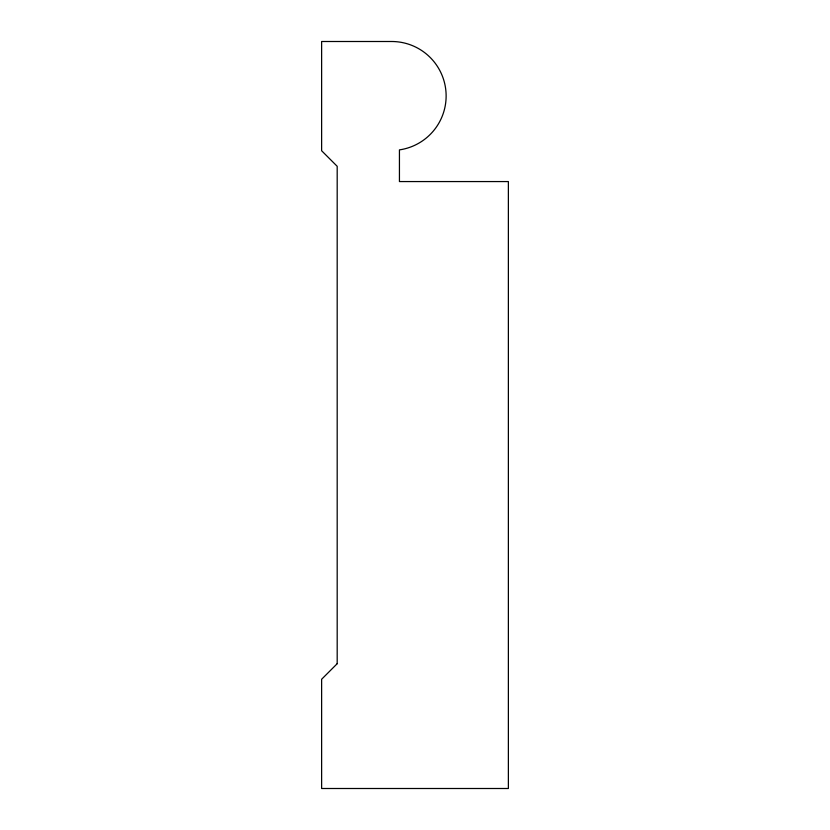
<?xml version="1.0" encoding="UTF-8"?>
<svg xmlns="http://www.w3.org/2000/svg" width="830" height="830" viewBox="0 0 830 830"><rect width="100%" height="100%" fill="white"/><g stroke="black" fill="none" stroke-linecap="round" stroke-linejoin="round"><path stroke-width="1.25" d="M337.188 663.699L321.625 679.262L321.625 788.5L508.375 788.5L508.375 181.563L399.438 181.563L399.438 149.877A54.469 54.469 0 0 0 445.99 92.068A54.469 54.469 0 0 0 391.656 41.5L321.625 41.5L321.625 150.738L337.188 166.301L337.188 663.699"/></g></svg>
